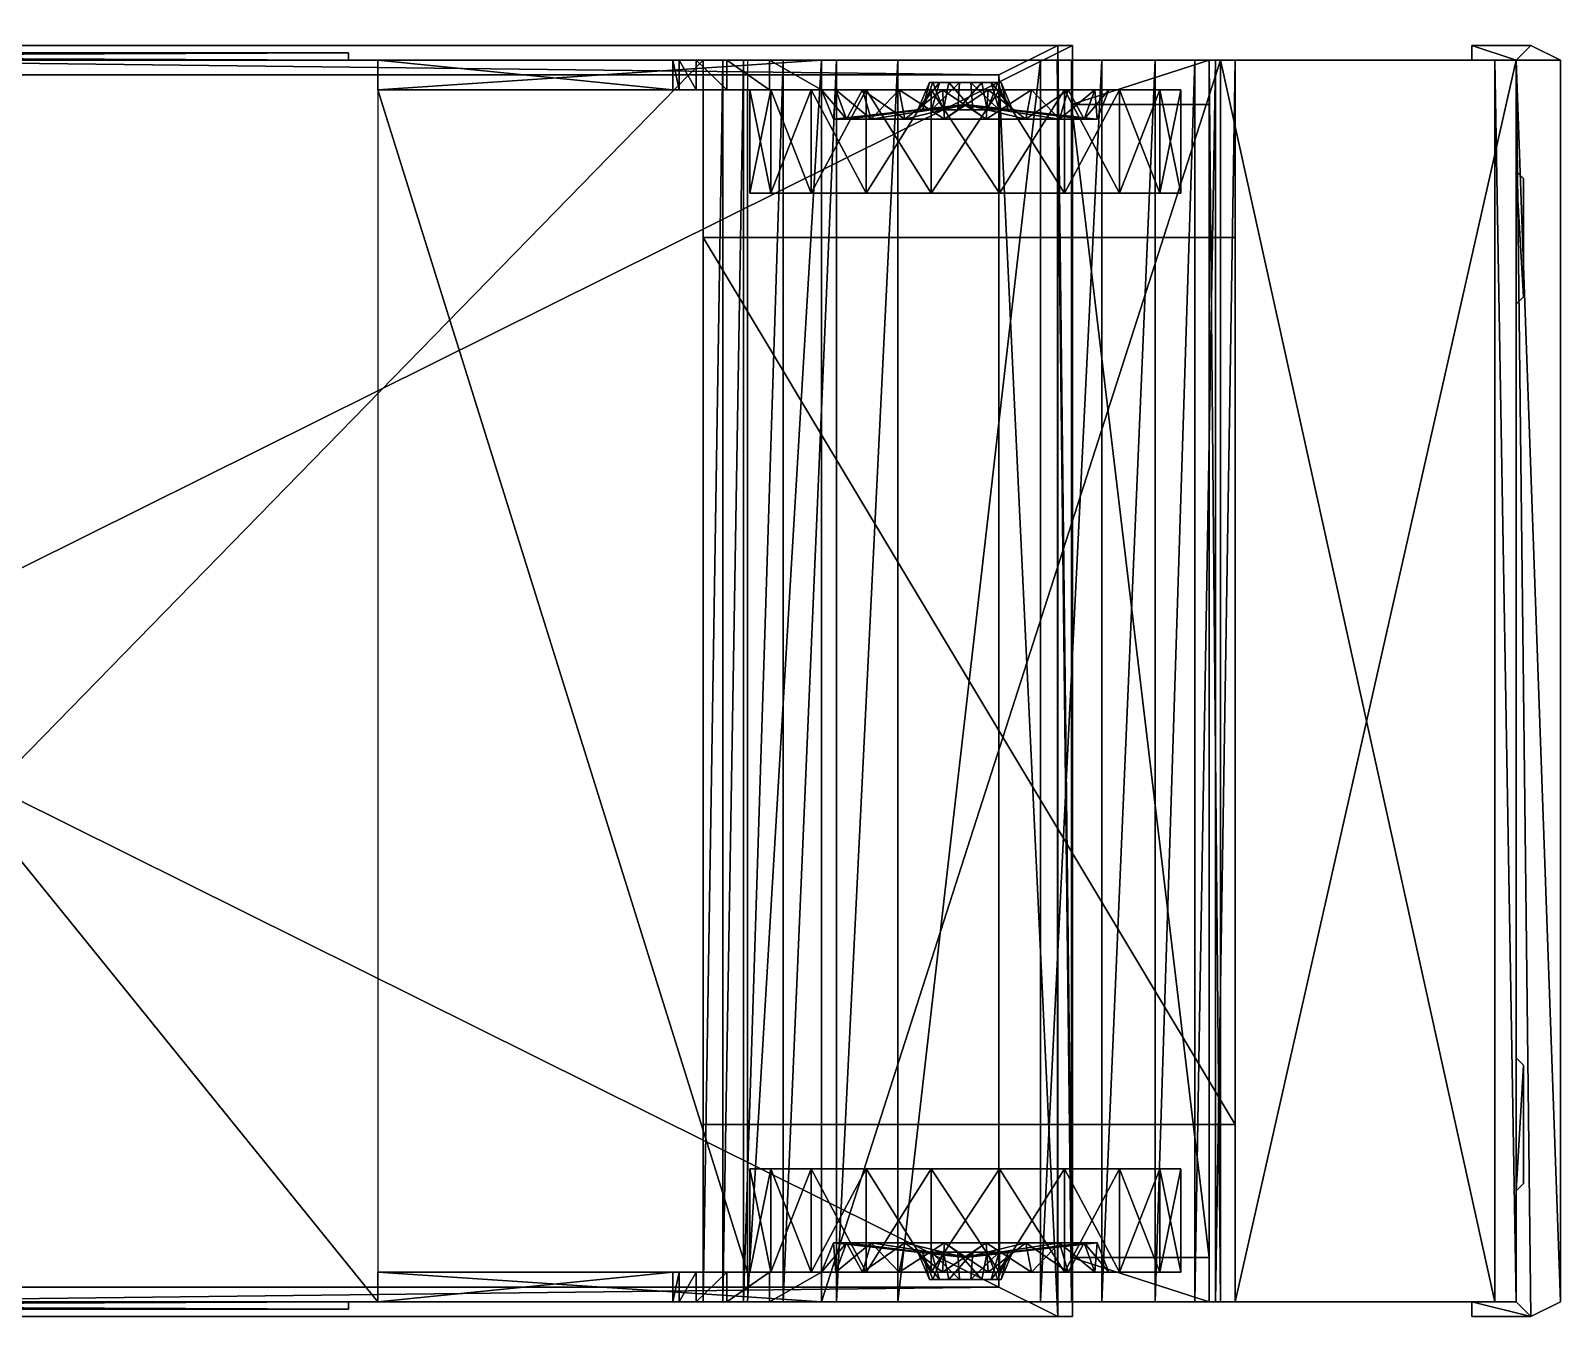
# Model space of a CAD drawing. Extents: x -590 to -383, y -44 to 44.
# Drawn here: x -486.5 to -383, y -44 to 44 of the extents above; entities that cross this region are included whole.
import ezdxf

# ---------------------------------------------------------------- set-up
doc = ezdxf.new("R2010")
doc.units = 0
for name, color, linetype in [('D1-BLACK', 8, 'CONTINUOUS'), ('D1-BODY', 7, 'CONTINUOUS'), ('D1-GLASS', 8, 'CONTINUOUS'), ('D1-HUB', 15, 'CONTINUOUS'), ('D1-LITES', 15, 'CONTINUOUS'), ('D1-SILV', 15, 'CONTINUOUS'), ('D1-TIRE', 8, 'CONTINUOUS'), ('D1-YELLO', 10, 'CONTINUOUS')]:
    doc.layers.add(name, color=color, linetype=linetype)

msp = doc.modelspace()

# ---------------------------------------------------------------- meshes
at = {"layer": 'D1-BLACK'}
mesh = msp.add_polyface(dxfattribs=at)
corners = [(-386, 42, 13.999996), (-405, 42, 13.999996), (-405, -42, 14.000004), (-386, -42, 14.000004), (-406.328796, 42, 21.972776), (-406.328796, -42, 21.972784), (-407.731323, 42, 25.926697), (-407.731323, -42, 25.926693), (-410.408997, 42, 29.156246), (-410.408997, -42, 29.156254), (-414.034912, 42, 31.266657), (-414.034912, -42, 31.266665), (-418.165527, 42, 31.999996), (-418.165527, -42, 32.000004), (-427.834473, 42, 31.999996), (-427.834473, -42, 32.000004), (-431.965088, 42, 31.266657), (-431.965088, -42, 31.266665), (-435.591003, 42, 29.156246), (-435.591003, -42, 29.156254), (-438.268677, 42, 25.926697), (-438.268677, -42, 25.926693), (-439.671204, 42, 21.972776), (-439.671204, -42, 21.972784), (-441, 42, 13.999996), (-441, -42, 14.000004), (-523, 42, 13.999996), (-523, -42, 14.000004), (-523, 42, 17.799986), (-523, -42, 17.799994), (-533.5, 42, 32.499996), (-533.5, -42, 32.500004), (-550.5, 42, 32.499996), (-550.5, -42, 32.500004), (-561, 42, 17.799927), (-561, -42, 17.799923), (-561, 42, 13.999996), (-561, -42, 14.000004), (-584, 42, 13.999996), (-584, -42, 14.000004), (-386, 18, 42), (-386, 18, 25.926699), (-386, -18, 25.926702), (-386, -18, 42), (-406, 42, 57.999996), (-433, 42, 57.999996), (-433, -42, 58.000004), (-406, -42, 58.000004), (-433, 42, 33.999996), (-433, -42, 34.000004), (-438, 42, 28.999996), (-438, -42, 29.000004), (-553, 42, 28.999996), (-587.5, 42, 28.999996), (-587.5, -42, 29.000004), (-553, -42, 29.000004), (-561, -21, 14.000002), (-561, -21, 17.799992), (-550.5, -21, 32.5), (-533.5, -21, 32.5), (-523, -21, 17.799992), (-523, -21, 14.000002), (-535, -21, 14.000002), (-538, -21, 11.000002), (-546, -21, 11.000002), (-549, -21, 14.000002), (-561, 21, 13.999998), (-549, 21, 13.999998), (-546, 21, 10.999998), (-538, 21, 10.999998), (-535, 21, 13.999998), (-523, 21, 13.999998), (-441, 30, 13.999997), (-405, 30, 13.999997), (-405, -30, 14.000003), (-441, -30, 14.000003), (-439, -30, 27.500002), (-432.5, -30, 34.000004), (-405, -30, 34.000004), (-561, 21, 17.799988), (-550.5, 21, 32.5), (-533.5, 21, 32.5), (-523, 21, 17.799988), (-439, 30, 27.499998), (-432.5, 30, 33.999996), (-405, 30, 33.999996), (-531, 42, 29.002836), (-463, 42, 29.003067), (-463, -42, 29.003063), (-531, -42, 29.002844), (-463, 40, 29.006117), (-438, 40, 29.003147), (-438, -40, 29.003143), (-463, -40, 29.006113)]
mesh.append_faces([[corners[k] for k in face] for face in [(72, 85, 73)]], dxfattribs={"vtx0": -1})
mesh.append_faces([[corners[k] for k in face] for face in [(62, 60, 65), (67, 82, 70)]], dxfattribs={"vtx0": -1, "vtx1": -1, "vtx2": -1})
mesh.append_faces([[corners[k] for k in face] for face in [(60, 56, 65), (66, 80, 81), (66, 81, 82), (70, 68, 67), (72, 84, 85)]], dxfattribs={"vtx0": -1, "vtx2": -1})
mesh.append_faces([[corners[k] for k in face] for face in [(74, 78, 75)]], dxfattribs={"vtx1": -1})
mesh.append_faces([[corners[k] for k in face] for face in [(59, 58, 56), (60, 59, 56), (65, 64, 62), (78, 77, 75), (67, 66, 82)]], dxfattribs={"vtx1": -1, "vtx2": -1})
mesh.append_faces([[corners[k] for k in face] for face in [(2, 1, 0), (0, 3, 2), (5, 4, 1), (1, 2, 5), (7, 6, 4), (4, 5, 7), (9, 8, 6), (6, 7, 9), (11, 10, 8), (8, 9, 11), (13, 12, 10), (10, 11, 13), (15, 14, 12), (12, 13, 15), (17, 16, 14), (14, 15, 17), (19, 18, 16), (16, 17, 19), (21, 20, 18), (18, 19, 21), (23, 22, 20), (20, 21, 23), (25, 24, 22), (22, 23, 25), (27, 26, 24), (24, 25, 27), (29, 28, 26), (26, 27, 29), (31, 30, 28), (28, 29, 31), (33, 32, 30), (30, 31, 33), (35, 34, 32), (32, 33, 35), (37, 36, 34), (34, 35, 37), (39, 38, 36), (36, 37, 39), (42, 41, 40), (40, 43, 42), (44, 45, 46), (46, 47, 44), (45, 48, 49), (49, 46, 45), (48, 50, 51), (51, 49, 48), (54, 53, 52), (52, 55, 54), (58, 57, 56), (62, 61, 60), (64, 63, 62), (66, 67, 65), (65, 56, 66), (67, 68, 64), (64, 65, 67), (68, 69, 63), (63, 64, 68), (69, 70, 62), (62, 63, 69), (70, 71, 61), (61, 62, 70), (72, 73, 74), (74, 75, 72), (77, 76, 75), (66, 79, 80), (82, 71, 70), (70, 69, 68), (72, 83, 84), (86, 87, 88), (88, 89, 86), (92, 91, 90), (90, 93, 92)]], dxfattribs={"vtx2": -1})
at = {"layer": 'D1-BODY'}
mesh = msp.add_polyface(dxfattribs=at)
corners = [(-589, 43, 91.999939), (-589, -43, 91.999939), (-589, -43, 95), (-589, 43, 95), (-586, -41, 98.000137), (-586, 41.000122, 98.000137), (-421, -41, 98.000137), (-588, -42, 76), (-588, -42, 91.999939), (-588, 42, 91.999939), (-588, -42, 29.000004), (-588, -42, 58.000004), (-588, 42, 57.999996), (-588, -42, 22.000004), (-588, 42, 28.999996), (-588, -4, 58), (-588, -4, 76), (-588, 4, 76), (-588, -20, 76), (-588, -20, 58), (-588, -42, 91.999939), (-588, -42, 29.000004), (-463, -42, 29.000004), (-561, -42, 17.799992), (-553, -42, 29.000004), (-584, -42, 22.000004), (-588, -42, 22.000004), (-561, -42, 14.000004), (-584, -42, 14.000004), (-531, -42, 29.000004), (-523, -42, 17.799992), (-463, -42, 20.000004), (-421, -41, 98.000137), (-586, -41, 98.000137), (-589, -43, 95), (-417, -43, 95), (-589, -43, 91.999939), (-586, -42, 58.000004), (-586, -42.5, 58.000072), (-465, -42.5, 58.000072), (-586, -42.5, 56.000072), (-586, -42, 56.000004), (-465, -42, 56.000004), (-465, -42.5, 56.000072), (-586, -42, 41.000004), (-586, -42.5, 41.000072), (-465, -42.5, 41.000072), (-586, -42.5, 39.000072), (-586, -42, 39.000004), (-465, -42, 39.000004), (-465, -42.5, 39.000072), (-586, -42, 31.000004), (-586, -42.5, 31.000074), (-465, -42.5, 31.000074), (-586, -42.5, 29.000074), (-586, -42, 29.000004), (-465, -42, 29.000004), (-465, -42.5, 29.000074)]
mesh.append_faces([[corners[k] for k in face] for face in [(26, 25, 21)]])
mesh.append_faces([[corners[k] for k in face] for face in [(0, 1, 2), (3, 2, 4), (5, 4, 6), (7, 8, 9), (10, 11, 12), (13, 10, 14), (15, 16, 17), (18, 19, 11), (11, 7, 18), (20, 21, 22), (23, 24, 21), (21, 25, 23), (27, 23, 25), (25, 28, 27), (29, 30, 31), (32, 33, 34), (35, 34, 36), (37, 38, 39), (40, 41, 42), (38, 37, 41), (41, 40, 38), (38, 40, 43), (44, 45, 46), (47, 48, 49), (45, 44, 48), (48, 47, 45), (45, 47, 50), (51, 52, 53), (54, 55, 56), (52, 51, 55), (55, 54, 52), (52, 54, 57)]], dxfattribs={"vtx2": -1})
mesh = msp.add_polyface(dxfattribs=at)
corners = [(-589, -43, 91.999939), (-589, 43, 91.999939), (-416, 43, 92), (-589, -43, 95), (-589, 43, 95), (-586, -41, 98.000137), (-586, 41.000122, 98.000137), (-588, 42, 91.999939), (-588, 42, 76), (-588, -42, 76), (-588, 42, 57.999996), (-588, 42, 28.999996), (-588, -42, 29.000004), (-588, 42, 21.999996), (-588, -42, 22.000004), (-588, 4, 76), (-588, 4, 58), (-588, -4, 58), (-588, 20, 58), (-588, 20, 76), (-463, 42, 28.999996), (-588, 42, 28.999996), (-588, 42, 91.999939), (-553, 42, 28.999996), (-561, 42, 17.799984), (-584, 42, 21.999996), (-588, 42, 21.999996), (-561, 42, 13.999996), (-584, 42, 13.999996), (-463, 42, 19.999996), (-523, 42, 17.799984), (-531, 42, 28.999996), (-589, 43, 95), (-586, 41.000122, 98.000137), (-421, 41.000122, 98.000137), (-589, 43, 91.999939), (-417, 43, 95), (-465, 42.500122, 58.000057), (-586, 42.500122, 58.000057), (-586, 42, 57.999996), (-465, 42, 55.999996), (-586, 42, 55.999996), (-586, 42.500122, 56.000057), (-465, 42.500122, 56.000057), (-465, 42.500122, 41.000057), (-586, 42.500122, 41.000057), (-586, 42, 40.999996), (-465, 42, 38.999996), (-586, 42, 38.999996), (-586, 42.500122, 39.000057), (-465, 42.500122, 39.000057), (-465, 42.500122, 31.000055), (-586, 42.500122, 31.000055), (-586, 42, 30.999996), (-465, 42, 28.999996), (-586, 42, 28.999996), (-586, 42.500122, 29.000055), (-465, 42.500122, 29.000055)]
mesh.append_faces([[corners[k] for k in face] for face in [(21, 25, 26)]])
mesh.append_faces([[corners[k] for k in face] for face in [(0, 1, 2), (3, 4, 1), (5, 6, 4), (7, 8, 9), (10, 11, 12), (11, 13, 14), (15, 16, 17), (10, 18, 19), (19, 8, 10), (20, 21, 22), (21, 23, 24), (24, 25, 21), (25, 24, 27), (27, 28, 25), (29, 30, 31), (32, 33, 34), (35, 32, 36), (37, 38, 39), (40, 41, 42), (41, 39, 38), (38, 42, 41), (43, 42, 38), (44, 45, 46), (47, 48, 49), (48, 46, 45), (45, 49, 48), (50, 49, 45), (51, 52, 53), (54, 55, 56), (55, 53, 52), (52, 56, 55), (57, 56, 52)]], dxfattribs={"vtx2": -1})
mesh = msp.add_polyface(dxfattribs=at)
corners = [(-416, 43, 92), (-416, -43, 92), (-589, -43, 91.999939), (-463, -42, 29.000004), (-463, -42, 92), (-588, -42, 91.999939), (-463, -42, 20.000004), (-531, -42, 29.000004), (-443.041321, -42, 20.000004), (-523, -42, 17.799992), (-441, -42, 14.000004), (-523, -42, 14.000004), (-589, -43, 95), (-417, -43, 95), (-421, -41, 98.000137), (-589, -43, 91.999939), (-416, -43, 92), (-433, -42, 89), (-463, -42, 89), (-463, -40, 89), (-443.041321, -40, 20.000004), (-463, -40, 20.000004), (-463, -40, 58.000004), (-459, -40, 58.000004), (-459, -40, 85), (-433, -40, 89), (-442.635315, -40, 22.436283), (-465, -42.5, 58.000072), (-465, -42, 58.000004), (-586, -42, 58.000004), (-465, -42.5, 56.000072), (-465, -42, 56.000004), (-586, -42.5, 56.000072), (-586, -42.5, 58.000072), (-465, -42.5, 41.000072), (-465, -42, 41.000004), (-586, -42, 41.000004), (-465, -42.5, 39.000072), (-465, -42, 39.000004), (-586, -42.5, 39.000072), (-586, -42.5, 41.000072), (-465, -42.5, 31.000074), (-465, -42, 31.000004), (-586, -42, 31.000004), (-465, -42.5, 29.000074), (-465, -42, 29.000004), (-586, -42.5, 29.000074), (-586, -42.5, 31.000074)]
mesh.append_faces([[corners[k] for k in face] for face in [(11, 10, 9), (21, 20, 22)]], dxfattribs={"vtx1": -1})
mesh.append_faces([[corners[k] for k in face] for face in [(10, 8, 9), (19, 22, 24), (25, 19, 24), (20, 26, 22)]], dxfattribs={"vtx1": -1, "vtx2": -1})
mesh.append_faces([[corners[k] for k in face] for face in [(0, 1, 2), (3, 4, 5), (6, 3, 7), (8, 6, 9), (12, 13, 14), (15, 16, 13), (17, 18, 19), (20, 21, 6), (6, 8, 20), (21, 19, 18), (18, 6, 21), (22, 23, 24), (27, 28, 29), (30, 31, 28), (28, 27, 30), (31, 30, 32), (30, 27, 33), (34, 35, 36), (37, 38, 35), (35, 34, 37), (38, 37, 39), (37, 34, 40), (41, 42, 43), (44, 45, 42), (42, 41, 44), (45, 44, 46), (44, 41, 47)]], dxfattribs={"vtx2": -1})
mesh = msp.add_polyface(dxfattribs=at)
corners = [(-421, -41, 98.000137), (-421, 41.000122, 98.000137), (-586, 41.000122, 98.000137), (-588, 42, 91.999939), (-463, 42, 92), (-463, 42, 28.999996), (-531, 42, 28.999996), (-463, 42, 19.999996), (-523, 42, 17.799984), (-443.041321, 42, 19.999996), (-441, 41.999878, 13.999996), (-523, 42, 13.999996), (-421, 41.000122, 98.000137), (-417, 43, 95), (-589, 43, 95), (-416, 43, 92), (-589, 43, 91.999939), (-463, 39.999878, 89), (-463, 42, 89), (-433, 42, 89), (-463, 40, 19.999996), (-443.041321, 40, 19.999996), (-459, 39.999878, 85), (-459, 39.999878, 57.999996), (-463, 40, 57.999996), (-433, 39.999878, 89), (-442.635315, 40, 22.436275), (-586, 42, 57.999996), (-465, 42, 57.999996), (-465, 42.500122, 58.000057), (-465, 42, 55.999996), (-465, 42.500122, 56.000057), (-586, 42.500122, 56.000057), (-586, 42.500122, 58.000057), (-586, 42, 40.999996), (-465, 42, 40.999996), (-465, 42.500122, 41.000057), (-465, 42, 38.999996), (-465, 42.500122, 39.000057), (-586, 42.500122, 39.000057), (-586, 42.500122, 41.000057), (-586, 42, 30.999996), (-465, 42, 30.999996), (-465, 42.500122, 31.000055), (-465, 42, 28.999996), (-465, 42.500122, 29.000055), (-586, 42.500122, 29.000055), (-586, 42.500122, 31.000055)]
mesh.append_faces([[corners[k] for k in face] for face in [(8, 10, 11), (24, 21, 20)]], dxfattribs={"vtx0": -1})
mesh.append_faces([[corners[k] for k in face] for face in [(8, 9, 10), (22, 24, 17), (22, 17, 25), (24, 26, 21)]], dxfattribs={"vtx0": -1, "vtx2": -1})
mesh.append_faces([[corners[k] for k in face] for face in [(0, 1, 2), (3, 4, 5), (6, 5, 7), (8, 7, 9), (12, 13, 14), (13, 15, 16), (17, 18, 19), (7, 20, 21), (21, 9, 7), (18, 17, 20), (20, 7, 18), (22, 23, 24), (27, 28, 29), (28, 30, 31), (31, 29, 28), (32, 31, 30), (33, 29, 31), (34, 35, 36), (35, 37, 38), (38, 36, 35), (39, 38, 37), (40, 36, 38), (41, 42, 43), (42, 44, 45), (45, 43, 42), (46, 45, 44), (47, 43, 45)]], dxfattribs={"vtx2": -1})
mesh = msp.add_polyface(dxfattribs=at)
corners = [(-421, 41.000122, 98.000137), (-421, -41, 98.000137), (-417, -43, 95), (-417, 43, 95), (-416, -43, 92), (-406.75708, -42, 60.329712), (-406.75708, -39, 60.329712), (-416.075012, -39, 89), (-416.075012, -42, 89), (-417.049988, 42, 92), (-417.049988, -42, 92), (-406.75708, 42, 60.329704), (-406, -42, 58.000004), (-386, -42, 25.926693), (-386, -42, 22.000004), (-386, 42, 21.999996), (-406, 42, 57.999996), (-387.429016, -42, 46.857124), (-387.429016, 42, 46.857117), (-386, -42, 44.000004), (-386, 42, 43.999996), (-386, -42, 42.000004), (-386, -18, 25.926702), (-386, -18, 42), (-406, -42, 58.000004), (-433, -42, 58.000004), (-433, -42, 34.000004), (-418.165283, -42, 32.000004), (-427.834473, -42, 32.000004), (-431.965088, -42, 31.266665), (-386, -42, 31.266665), (-386, -42, 32.000004), (-414.034912, -42, 31.266665), (-386, -42, 29.156254), (-410.409119, -42, 29.156254), (-386, -42, 25.926693), (-407.731323, -42, 25.926693), (-386, -42, 22.000004), (-406.328796, -42, 21.972782), (-386, -42, 14.000004), (-405, -42, 14.000004), (-406.75708, -42, 60.329712), (-416.075012, -42, 89), (-419.161682, -42, 89), (-409.08667, -42, 58.000244), (-427, -42, 58.000004), (-427, -42, 89), (-433, -42, 89), (-387.429016, -42, 46.857124), (-386, -42, 44.000004)]
mesh.append_faces([[corners[k] for k in face] for face in [(24, 41, 44), (48, 24, 27), (27, 49, 48), (27, 31, 49)]])
mesh.append_faces([[corners[k] for k in face] for face in [(27, 24, 26), (28, 27, 26), (29, 28, 26)]], dxfattribs={"vtx1": -1, "vtx2": -1})
mesh.append_faces([[corners[k] for k in face] for face in [(0, 1, 2), (3, 2, 4), (5, 6, 7), (7, 8, 5), (9, 10, 8), (11, 5, 12), (13, 14, 15), (16, 12, 17), (18, 17, 19), (20, 19, 21), (13, 22, 23), (23, 21, 13), (24, 25, 26), (30, 31, 27), (27, 32, 30), (33, 30, 32), (32, 34, 33), (35, 33, 34), (34, 36, 35), (37, 35, 36), (36, 38, 37), (39, 37, 38), (38, 40, 39), (41, 42, 43), (43, 44, 41), (45, 46, 47)]], dxfattribs={"vtx2": -1})
mesh = msp.add_polyface(dxfattribs=at)
corners = [(-417, -43, 95), (-417, 43, 95), (-421, 41.000122, 98.000137), (-416, -43, 92), (-416, 43, 92), (-416.075012, -42, 89), (-416.075012, 42, 89), (-417.049988, 42, 92), (-406, -42, 58.000004), (-406, 42, 57.999996), (-406.75708, 42, 60.329704), (-386, 42, 21.999996), (-386, 42, 25.926685), (-386, -42, 25.926693), (-387.429016, -42, 46.857124), (-387.429016, 42, 46.857117), (-386, -42, 44.000004), (-386, 42, 43.999996), (-386, -42, 42.000004), (-386, 42, 41.999996), (-416.075012, 39, 89), (-406.75708, 39, 60.329704), (-386, 18, 42), (-386, 18, 25.926699), (-433, 42, 33.999996), (-433, 42, 57.999996), (-406, 42, 57.999996), (-418.165283, 42, 31.999996), (-427.834473, 41.999878, 31.999996), (-431.965088, 41.999878, 31.266657), (-386, 42, 31.999996), (-386, 42, 31.266657), (-414.034912, 42, 31.266657), (-386, 42, 29.156246), (-410.409119, 42, 29.156246), (-386, 42, 25.926685), (-407.731323, 42, 25.926685), (-386, 42, 21.999996), (-406.328796, 42, 21.972775), (-386, 42, 13.999996), (-405, 42, 13.999996), (-419.161682, 42, 89), (-416.075012, 42, 89), (-406.75708, 42, 60.329704), (-409.08667, 42, 58.000237), (-433, 42, 89), (-427, 42, 89), (-427, 42, 57.999996), (-387.429016, 42, 46.857117), (-386, 42, 43.999996)]
mesh.append_faces([[corners[k] for k in face] for face in [(44, 43, 26), (27, 26, 48), (48, 49, 27), (49, 30, 27)]])
mesh.append_faces([[corners[k] for k in face] for face in [(24, 26, 27), (24, 27, 28), (24, 28, 29)]], dxfattribs={"vtx0": -1, "vtx2": -1})
mesh.append_faces([[corners[k] for k in face] for face in [(0, 1, 2), (3, 4, 1), (5, 6, 7), (8, 9, 10), (11, 12, 13), (14, 15, 9), (16, 17, 15), (18, 19, 17), (20, 21, 10), (10, 6, 20), (22, 23, 12), (12, 19, 22), (24, 25, 26), (27, 30, 31), (31, 32, 27), (32, 31, 33), (33, 34, 32), (34, 33, 35), (35, 36, 34), (36, 35, 37), (37, 38, 36), (38, 37, 39), (39, 40, 38), (41, 42, 43), (43, 44, 41), (45, 46, 47)]], dxfattribs={"vtx2": -1})
mesh = msp.add_polyface(dxfattribs=at)
corners = [(-443.041321, 42, 19.999996), (-442.635315, 41.999878, 22.436275), (-441.480225, 42, 26.228386), (-439.391418, 42, 29.562376), (-436.507385, 42, 32.238457), (-433, 42, 33.999996), (-431.965088, 41.999878, 31.266657), (-435.591003, 41.999878, 29.156246), (-438.268677, 41.999878, 25.926685), (-439.671204, 41.999878, 21.972775), (-441, 41.999878, 13.999996), (-417.049988, 42, 92), (-416.075012, 42, 89), (-463, 42, 89), (-463, 42, 92), (-427, 42, 57.999996), (-433, 42, 57.999996), (-433, 42, 89), (-433, 39.999878, 89), (-463, 39.999878, 89), (-433, 40, 33.999996), (-436.507385, 40, 32.238457), (-439.391418, 40, 29.562376), (-441.480225, 40, 26.228386), (-442.625305, 42, 22.495968), (-442.625305, 40, 22.495968), (-443.041321, 40, 19.999996), (-433, 40, 57.999996), (-437, 39.999878, 57.999996), (-437, 39.999878, 85), (-459, 39.999878, 85), (-463, 40, 57.999996), (-442.635315, 40, 22.436275)]
mesh.append_faces([[corners[k] for k in face] for face in [(0, 5, 8)]], dxfattribs={"vtx0": -1, "vtx1": -1, "vtx2": -1})
mesh.append_faces([[corners[k] for k in face] for face in [(0, 2, 3), (0, 3, 4), (0, 4, 5), (5, 6, 7), (5, 7, 8), (0, 8, 9), (18, 28, 29), (18, 29, 30), (31, 20, 21), (31, 21, 22), (31, 22, 23), (31, 23, 32)]], dxfattribs={"vtx0": -1, "vtx2": -1})
mesh.append_faces([[corners[k] for k in face] for face in [(0, 1, 2), (9, 10, 0), (11, 12, 13), (13, 14, 11), (15, 16, 17), (17, 18, 19), (5, 20, 18), (18, 17, 5), (4, 21, 20), (20, 5, 4), (3, 22, 21), (21, 4, 3), (2, 23, 22), (22, 3, 2), (24, 25, 23), (23, 2, 24), (0, 26, 25), (25, 24, 0), (18, 27, 28), (31, 27, 20)]], dxfattribs={"vtx2": -1})
mesh = msp.add_polyface(dxfattribs=at)
corners = [(-441.480225, -42, 26.228394), (-442.635315, -42, 22.436283), (-443.041321, -42, 20.000004), (-439.391418, -42, 29.562384), (-436.507385, -42, 32.238464), (-433, -42, 34.000004), (-435.591003, -42, 29.156254), (-431.965088, -42, 31.266665), (-438.268677, -42, 25.926693), (-441, -42, 14.000004), (-439.671204, -42, 21.972782), (-463, -42, 89), (-416.075012, -42, 89), (-417.049988, -42, 92), (-463, -42, 92), (-433, -42, 89), (-433, -42, 58.000004), (-427, -42, 58.000004), (-463, -40, 89), (-433, -40, 89), (-433, -40, 34.000004), (-436.507385, -40, 32.238464), (-439.391418, -40, 29.562384), (-441.480225, -40, 26.228394), (-442.625305, -40, 22.495975), (-442.625305, -42, 22.495975), (-443.041321, -40, 20.000004), (-437, -40, 58.000004), (-433, -40, 58.000004), (-437, -40, 85), (-459, -40, 85), (-463, -40, 58.000004), (-442.635315, -40, 22.436283)]
mesh.append_faces([[corners[k] for k in face] for face in [(8, 5, 2)]], dxfattribs={"vtx0": -1, "vtx1": -1, "vtx2": -1})
mesh.append_faces([[corners[k] for k in face] for face in [(3, 0, 2), (4, 3, 2), (5, 4, 2), (6, 7, 5), (8, 6, 5), (10, 8, 2), (29, 27, 19), (30, 29, 19), (21, 20, 31), (22, 21, 31), (23, 22, 31), (32, 23, 31)]], dxfattribs={"vtx1": -1, "vtx2": -1})
mesh.append_faces([[corners[k] for k in face] for face in [(0, 1, 2), (2, 9, 10), (11, 12, 13), (13, 14, 11), (15, 16, 17), (18, 19, 15), (19, 20, 5), (5, 15, 19), (20, 21, 4), (4, 5, 20), (21, 22, 3), (3, 4, 21), (22, 23, 0), (0, 3, 22), (23, 24, 25), (25, 0, 23), (24, 26, 2), (2, 25, 24), (27, 28, 19), (20, 28, 31)]], dxfattribs={"vtx2": -1})
at = {"layer": 'D1-GLASS'}
mesh = msp.add_polyface(dxfattribs=at)
corners = [(-588, -4, 76), (-588, -4, 58.000042), (-588, -20, 58.000042), (-588, -20, 76), (-416.075012, 39, 89), (-406.75708, 39, 60.329746), (-406.75708, -39, 60.329754), (-416.075012, -39, 89), (-459, -40, 85), (-437, -40, 85), (-437, -40, 58.000046), (-459, -40, 58.000046), (-427, -42, 89), (-419.161682, -42, 89), (-409.08667, -42, 58.000286), (-427, -42, 58.000046), (-588, 4, 76), (-588, 4, 58.000042), (-588, 20, 58.000042), (-588, 20, 76), (-459, 40, 85), (-437, 40, 85), (-437, 40, 58.000038), (-459, 40, 58.000038), (-427, 42, 89), (-419.161682, 42, 89), (-409.08667, 42, 58.000278), (-427, 42, 58.000038)]
mesh.append_faces([[corners[k] for k in face] for face in [(2, 1, 0), (0, 3, 2), (6, 5, 4), (4, 7, 6), (10, 9, 8), (8, 11, 10), (14, 13, 12), (12, 15, 14), (18, 17, 16), (16, 19, 18), (22, 21, 20), (20, 23, 22), (26, 25, 24), (24, 27, 26)]], dxfattribs={"vtx2": -1})
at = {"layer": 'D1-HUB'}
mesh = msp.add_polyface(dxfattribs=at)
corners = [(-424.672974, 38, 23.500856), (-427.357483, 38, 22.628607), (-427.729919, 40, 23.359377), (-424.80127, 40, 24.310926), (-429.641174, 38, 20.969477), (-430.221313, 40, 21.549416), (-431.299988, 38, 18.685936), (-432.030884, 40, 19.058296), (-432.172424, 38, 16.001436), (-432.982483, 40, 16.129745), (-432.172424, 38, 13.178777), (-432.982483, 40, 13.050456), (-431.299988, 38, 10.494267), (-432.030884, 40, 10.121916), (-429.64093, 38, 8.210712), (-430.220825, 40, 7.630748), (-427.357727, 38, 6.551538), (-427.72998, 40, 5.82075), (-424.672974, 38, 5.679304), (-424.80127, 40, 4.869243), (-421.721985, 40, 4.869262), (-421.85022, 38, 23.500875), (-423.261719, 39, 14.590096), (-421.85022, 38, 5.67933), (-423.646484, 40.5, 17.020296), (-425.001587, 40.5, 16.329937), (-425.554077, 38.640625, 16.882717), (-423.768799, 38.640625, 17.792397), (-425.691772, 40.5, 14.975026), (-426.463989, 38.640625, 15.097296), (-425.453796, 40.5, 13.473066), (-426.150513, 38.640625, 13.118146), (-424.378723, 40.5, 12.397757), (-424.733276, 38.640625, 11.701266), (-422.876709, 40.5, 12.159886), (-422.754517, 38.640625, 11.387786), (-423.261719, 40.5, 14.590096)]
mesh.append_faces([[corners[k] for k in face] for face in [(4, 1, 22), (6, 4, 22), (8, 6, 22), (10, 8, 22), (12, 10, 22), (14, 12, 22), (16, 14, 22), (18, 16, 22), (23, 18, 22), (28, 25, 36), (30, 28, 36), (32, 30, 36), (34, 32, 36)]], dxfattribs={"vtx0": -1, "vtx1": -1, "vtx2": -1})
mesh.append_faces([[corners[k] for k in face] for face in [(1, 0, 22), (25, 24, 36)]], dxfattribs={"vtx0": -1, "vtx2": -1})
mesh.append_faces([[corners[k] for k in face] for face in [(5, 2, 1), (7, 5, 4), (9, 7, 6), (11, 9, 8), (13, 11, 10), (15, 13, 12), (17, 15, 14), (19, 17, 16), (20, 19, 18), (29, 26, 25), (31, 29, 28), (33, 31, 30), (35, 33, 32)]], dxfattribs={"vtx1": -1, "vtx2": -1})
mesh.append_faces([[corners[k] for k in face] for face in [(0, 1, 2), (2, 3, 0), (1, 4, 5), (4, 6, 7), (6, 8, 9), (8, 10, 11), (10, 12, 13), (12, 14, 15), (14, 16, 17), (16, 18, 19), (21, 0, 3), (24, 25, 26), (26, 27, 24), (25, 28, 29), (28, 30, 31), (30, 32, 33), (32, 34, 35)]], dxfattribs={"vtx2": -1})
mesh = msp.add_polyface(dxfattribs=at)
corners = [(-424.672974, 38, 5.679304), (-421.85022, 38, 5.67933), (-421.721985, 40, 4.869262), (-419.16571, 38, 6.551576), (-418.793396, 40, 5.820806), (-416.88208, 38, 8.210698), (-416.302124, 40, 7.630758), (-415.223328, 38, 10.494247), (-414.492615, 40, 10.121876), (-414.351074, 38, 13.178718), (-413.540894, 40, 13.050426), (-414.351013, 38, 16.001415), (-413.540771, 40, 16.129726), (-415.223389, 38, 18.685896), (-414.492615, 40, 19.058256), (-416.882385, 38, 20.969477), (-416.30249, 40, 21.549427), (-419.16571, 38, 22.628635), (-418.793274, 40, 23.359426), (-421.85022, 38, 23.500875), (-421.721924, 40, 24.310946), (-424.80127, 40, 24.310926), (-423.261719, 39, 14.590096), (-424.672974, 38, 23.500856), (-422.876709, 40.5, 12.159886), (-421.521912, 40.5, 12.850236), (-420.969177, 38.640625, 12.297456), (-422.754517, 38.640625, 11.387786), (-420.831604, 40.5, 14.205156), (-420.059204, 38.640625, 14.082896), (-421.069397, 40.5, 15.707127), (-420.372925, 38.640625, 16.062037), (-422.144714, 40.5, 16.782415), (-421.789917, 38.640625, 17.478907), (-423.646484, 40.5, 17.020296), (-423.768799, 38.640625, 17.792397), (-423.261719, 40.5, 14.590096)]
mesh.append_faces([[corners[k] for k in face] for face in [(3, 1, 22), (5, 3, 22), (7, 5, 22), (9, 7, 22), (11, 9, 22), (13, 11, 22), (15, 13, 22), (17, 15, 22), (19, 17, 22), (23, 19, 22), (25, 24, 36), (28, 25, 36), (30, 28, 36), (32, 30, 36), (34, 32, 36)]], dxfattribs={"vtx0": -1, "vtx1": -1, "vtx2": -1})
mesh.append_faces([[corners[k] for k in face] for face in [(4, 2, 1), (6, 4, 3), (8, 6, 5), (10, 8, 7), (12, 10, 9), (14, 12, 11), (16, 14, 13), (18, 16, 15), (20, 18, 17), (21, 20, 19), (26, 27, 24), (29, 26, 25), (31, 29, 28), (33, 31, 30), (35, 33, 32)]], dxfattribs={"vtx1": -1, "vtx2": -1})
mesh.append_faces([[corners[k] for k in face] for face in [(0, 1, 2), (1, 3, 4), (3, 5, 6), (5, 7, 8), (7, 9, 10), (9, 11, 12), (11, 13, 14), (13, 15, 16), (15, 17, 18), (17, 19, 20), (24, 25, 26), (25, 28, 29), (28, 30, 31), (30, 32, 33), (32, 34, 35)]], dxfattribs={"vtx2": -1})
mesh = msp.add_polyface(dxfattribs=at)
corners = [(-427.729919, -40, 23.359385), (-427.357483, -38, 22.628614), (-424.672974, -38, 23.500864), (-424.80127, -40, 24.310925), (-430.221313, -40, 21.549423), (-429.641174, -38, 20.969484), (-432.030884, -40, 19.058304), (-431.299988, -38, 18.685944), (-432.982483, -40, 16.129753), (-432.172424, -38, 16.001444), (-432.982483, -40, 13.050464), (-432.172424, -38, 13.178782), (-432.030884, -40, 10.121923), (-431.299988, -38, 10.494263), (-430.220825, -40, 7.630748), (-429.64093, -38, 8.210706), (-427.72998, -40, 5.820745), (-427.357727, -38, 6.551543), (-424.80127, -40, 4.869237), (-424.672974, -38, 5.679309), (-421.721985, -40, 4.869256), (-421.85022, -38, 23.500883), (-423.261719, -39, 14.590104), (-421.85022, -38, 5.679337), (-425.554077, -38.640991, 16.882725), (-425.001587, -40.5, 16.329945), (-423.646484, -40.5, 17.020304), (-423.768799, -38.640991, 17.792404), (-426.463989, -38.640991, 15.097303), (-425.691772, -40.5, 14.975034), (-426.150513, -38.640991, 13.118154), (-425.453796, -40.5, 13.473074), (-424.733276, -38.640991, 11.701274), (-424.378723, -40.5, 12.397764), (-422.754517, -38.640991, 11.387794), (-422.876709, -40.5, 12.159894), (-423.261719, -40.5, 14.590104)]
mesh.append_faces([[corners[k] for k in face] for face in [(22, 1, 5), (22, 5, 7), (22, 7, 9), (22, 9, 11), (22, 11, 13), (22, 13, 15), (22, 15, 17), (22, 17, 19), (22, 19, 23), (36, 25, 29), (36, 29, 31), (36, 31, 33), (36, 33, 35)]], dxfattribs={"vtx0": -1, "vtx1": -1, "vtx2": -1})
mesh.append_faces([[corners[k] for k in face] for face in [(1, 0, 4), (5, 4, 6), (7, 6, 8), (9, 8, 10), (11, 10, 12), (13, 12, 14), (15, 14, 16), (17, 16, 18), (19, 18, 20), (25, 24, 28), (29, 28, 30), (31, 30, 32), (33, 32, 34)]], dxfattribs={"vtx0": -1, "vtx2": -1})
mesh.append_faces([[corners[k] for k in face] for face in [(22, 2, 1), (36, 26, 25)]], dxfattribs={"vtx1": -1, "vtx2": -1})
mesh.append_faces([[corners[k] for k in face] for face in [(0, 1, 2), (2, 3, 0), (4, 5, 1), (6, 7, 5), (8, 9, 7), (10, 11, 9), (12, 13, 11), (14, 15, 13), (16, 17, 15), (18, 19, 17), (3, 2, 21), (24, 25, 26), (26, 27, 24), (28, 29, 25), (30, 31, 29), (32, 33, 31), (34, 35, 33)]], dxfattribs={"vtx2": -1})
mesh = msp.add_polyface(dxfattribs=at)
corners = [(-421.721985, -40, 4.869256), (-421.85022, -38, 5.679337), (-424.672974, -38, 5.679309), (-418.793396, -40, 5.820802), (-419.16571, -38, 6.551583), (-416.302124, -40, 7.630759), (-416.88208, -38, 8.210691), (-414.492615, -40, 10.121883), (-415.223328, -38, 10.494243), (-413.540894, -40, 13.050434), (-414.351074, -38, 13.178723), (-413.540771, -40, 16.129734), (-414.351013, -38, 16.001413), (-414.492615, -40, 19.058264), (-415.223389, -38, 18.685904), (-416.30249, -40, 21.549435), (-416.882385, -38, 20.969484), (-418.793274, -40, 23.359434), (-419.16571, -38, 22.628643), (-421.721924, -40, 24.310953), (-421.85022, -38, 23.500883), (-424.80127, -40, 24.310925), (-423.261719, -39, 14.590104), (-424.672974, -38, 23.500864), (-420.969177, -38.640991, 12.297463), (-421.521912, -40.5, 12.850244), (-422.876709, -40.5, 12.159894), (-422.754517, -38.640991, 11.387794), (-420.059204, -38.640015, 14.082904), (-420.831604, -40.5, 14.205164), (-420.372925, -38.640015, 16.062044), (-421.069397, -40.5, 15.707124), (-421.789917, -38.640991, 17.478914), (-422.144714, -40.5, 16.782423), (-423.768799, -38.640991, 17.792404), (-423.646484, -40.5, 17.020304), (-423.261719, -40.5, 14.590104)]
mesh.append_faces([[corners[k] for k in face] for face in [(22, 1, 4), (22, 4, 6), (22, 6, 8), (22, 8, 10), (22, 10, 12), (22, 12, 14), (22, 14, 16), (22, 16, 18), (22, 18, 20), (22, 20, 23), (36, 26, 25), (36, 25, 29), (36, 29, 31), (36, 31, 33), (36, 33, 35)]], dxfattribs={"vtx0": -1, "vtx1": -1, "vtx2": -1})
mesh.append_faces([[corners[k] for k in face] for face in [(1, 0, 3), (4, 3, 5), (6, 5, 7), (8, 7, 9), (10, 9, 11), (12, 11, 13), (14, 13, 15), (16, 15, 17), (18, 17, 19), (20, 19, 21), (26, 27, 24), (25, 24, 28), (29, 28, 30), (31, 30, 32), (33, 32, 34)]], dxfattribs={"vtx0": -1, "vtx2": -1})
mesh.append_faces([[corners[k] for k in face] for face in [(0, 1, 2), (3, 4, 1), (5, 6, 4), (7, 8, 6), (9, 10, 8), (11, 12, 10), (13, 14, 12), (15, 16, 14), (17, 18, 16), (19, 20, 18), (24, 25, 26), (28, 29, 25), (30, 31, 29), (32, 33, 31), (34, 35, 33)]], dxfattribs={"vtx2": -1})
at = {"layer": 'D1-LITES'}
mesh = msp.add_polyface(dxfattribs=at)
corners = [(-385.5, -26, 42.000004), (-385.5, -26, 34.000004), (-385.5, -34, 34.000004), (-385.5, -34, 42.000004), (-385.5, 26, 41.999996), (-385.5, 26, 33.999996), (-385.5, 34, 33.999996), (-385.5, 34, 41.999996)]
mesh.append_faces([[corners[k] for k in face] for face in [(2, 1, 0), (0, 3, 2), (4, 5, 6), (6, 7, 4)]], dxfattribs={"vtx2": -1})
at = {"layer": 'D1-SILV'}
mesh = msp.add_polyface(dxfattribs=at)
corners = [(-385.5, -26, 42.000004), (-386, -25.5, 42.500004), (-386, -34.5, 42.500004), (-385.5, -34, 42.000004), (-385.5, -26, 34.000004), (-386, -25.5, 33.500004), (-386, -34.5, 33.500004), (-385.5, -34, 34.000004), (-385.5, -26, 29.125002), (-386, -25.5, 29.625002), (-386, -34.5, 29.625004), (-385.5, -34, 29.125004), (-385.5, -26, 26.000002), (-386, -25.5, 25.500002), (-386, -34.5, 25.500004), (-385.5, -34, 26.000004), (-386, 42, 12.999986), (-389, 42, 12.999986), (-389, 43, 12.999996), (-386, 42, 21.999996), (-389, 42, 21.999996), (-389, 43, 21.999996), (-385, 43, 12.999996), (-385, 43, 21.999996), (-383, 42, 12.999986), (-383, 42, 21.999996), (-383, -42, 13.000004), (-383, -42, 22.000004), (-385, -43, 13.000004), (-385, -43, 22.000004), (-389, -43, 13.000004), (-389, -42, 13.000004), (-389, -43, 22.000004), (-389, -42, 22.000004), (-386, -42, 13.000004), (-386, -42, 22.000004), (-590, 44, 21.999996), (-584, 44, 21.999996), (-584, -44, 22.000004), (-590, -44, 22.000004), (-584, 44, 11.999996), (-590, 44, 11.999996), (-590, -44, 12.000004), (-584, -44, 12.000004), (-385.5, 26, 41.999996), (-386, 25.5, 42.499996), (-386, 34.5, 42.499996), (-385.5, 34, 41.999996), (-385.5, 26, 33.999996), (-386, 25.5, 33.499996), (-386, 34.5, 33.499996), (-385.5, 34, 33.999996), (-385.5, 26, 29.124998), (-386, 25.5, 29.624998), (-386, 34.5, 29.624996), (-385.5, 34, 29.124996), (-385.5, 26, 25.999998), (-386, 25.5, 25.499998), (-386, 34.5, 25.499996), (-385.5, 34, 25.999996)]
mesh.append_faces([[corners[k] for k in face] for face in [(16, 18, 22), (16, 22, 24), (16, 24, 26), (16, 26, 28), (28, 31, 34), (28, 34, 16)]], dxfattribs={"vtx0": -1, "vtx2": -1})
mesh.append_faces([[corners[k] for k in face] for face in [(23, 21, 19), (25, 23, 19), (27, 25, 19), (29, 27, 19), (35, 33, 29), (19, 35, 29)]], dxfattribs={"vtx1": -1, "vtx2": -1})
mesh.append_faces([[corners[k] for k in face] for face in [(0, 1, 2), (2, 3, 0), (6, 5, 4), (4, 7, 6), (8, 9, 10), (10, 11, 8), (14, 13, 12), (12, 15, 14), (1, 0, 4), (4, 5, 1), (9, 8, 12), (12, 13, 9), (7, 3, 2), (2, 6, 7), (15, 11, 10), (10, 14, 15), (16, 17, 18), (21, 20, 19), (20, 17, 16), (16, 19, 20), (21, 18, 17), (17, 20, 21), (23, 22, 18), (18, 21, 23), (25, 24, 22), (22, 23, 25), (27, 26, 24), (24, 25, 27), (29, 28, 26), (26, 27, 29), (28, 30, 31), (33, 32, 29), (32, 30, 28), (28, 29, 32), (33, 31, 30), (30, 32, 33), (35, 34, 31), (31, 33, 35), (19, 16, 34), (34, 35, 19), (38, 37, 36), (36, 39, 38), (42, 41, 40), (40, 43, 42), (39, 36, 41), (41, 42, 39), (43, 40, 37), (37, 38, 43), (36, 37, 40), (40, 41, 36), (43, 38, 39), (39, 42, 43), (46, 45, 44), (44, 47, 46), (48, 49, 50), (50, 51, 48), (54, 53, 52), (52, 55, 54), (56, 57, 58), (58, 59, 56), (48, 44, 45), (45, 49, 48), (56, 52, 53), (53, 57, 56), (46, 47, 51), (51, 50, 46), (54, 55, 59), (59, 58, 54)]], dxfattribs={"vtx2": -1})
at = {"layer": 'D1-TIRE'}
mesh = msp.add_polyface(dxfattribs=at)
corners = [(-527.552124, 30, 12.156177), (-527.552429, 30, 16.728848), (-527.552429, 22, 16.728848), (-527.552124, 22, 12.156178), (-527.552124, 40, 12.156186), (-527.552429, 40, 16.728846), (-527.552429, 32, 16.728848), (-527.552124, 32, 12.156187), (-433.696411, 40, 25.020737), (-436.410522, 40, 21.285206), (-436.410278, 33, 21.285246), (-433.696411, 33, 25.020737), (-437.837097, 40, 16.893887), (-437.837219, 33, 16.893877), (-437.837219, 40, 12.276536), (-437.837219, 33, 12.276526), (-436.410278, 40, 7.885185), (-436.410522, 33, 7.885166), (-433.696716, 40, 4.149656), (-433.696289, 33, 4.149695), (-432.027222, 40, 19.051897), (-432.978394, 40, 16.124336), (-432.978271, 40, 13.046106), (-527.552124, -22, 12.156192), (-527.552124, -30, 12.156193), (-528.965515, -30, 7.80725), (-527.552429, -22, 16.728851), (-527.552429, -30, 16.728851), (-527.552124, -32, 12.156193), (-527.552124, -40, 12.156184), (-528.965515, -40, 7.807245), (-527.552429, -32, 16.728851), (-527.552429, -40, 16.728844), (-436.410278, -33, 21.285254), (-436.410522, -40, 21.285213), (-433.696411, -40, 25.020744), (-437.837219, -33, 16.893885), (-437.837097, -40, 16.893894), (-437.837219, -33, 12.276543), (-437.837219, -40, 12.276544), (-436.410522, -33, 7.885171), (-436.410278, -40, 7.885185), (-433.696289, -33, 4.149699), (-433.696716, -40, 4.149651), (-432.027222, -40, 19.051905), (-432.978394, -40, 16.124344), (-432.978271, -40, 13.046114)]
mesh.append_faces([[corners[k] for k in face] for face in [(2, 3, 0), (6, 7, 4), (10, 11, 8), (13, 10, 9), (15, 13, 12), (17, 15, 14), (19, 17, 16), (12, 9, 20), (14, 12, 21), (16, 14, 22), (24, 23, 26), (29, 28, 31), (34, 33, 36), (37, 36, 38), (39, 38, 40), (41, 40, 42), (44, 34, 37), (45, 37, 39), (46, 39, 41)]], dxfattribs={"vtx0": -1, "vtx1": -1, "vtx2": -1})
mesh.append_faces([[corners[k] for k in face] for face in [(0, 1, 2), (4, 5, 6), (8, 9, 10), (9, 12, 13), (12, 14, 15), (14, 16, 17), (16, 18, 19), (23, 24, 25), (26, 27, 24), (28, 29, 30), (31, 32, 29), (33, 34, 35), (36, 37, 34), (38, 39, 37), (40, 41, 39), (42, 43, 41)]], dxfattribs={"vtx2": -1})
mesh = msp.add_polyface(dxfattribs=at)
corners = [(-433.696411, 33, 25.020737), (-436.410278, 33, 21.285246), (-423.260925, 33, 14.585207), (-437.837219, 33, 16.893877), (-437.837219, 33, 12.276526), (-436.410522, 33, 7.885166), (-433.696289, 33, 4.149695), (-429.960876, 40, 27.734735), (-433.696411, 40, 25.020737), (-429.960999, 33, 27.734716), (-433.696716, 40, 4.149656), (-429.960876, 40, 1.43567), (-429.960876, 33, 1.435671), (-430.218018, 40, 21.542227), (-432.027222, 40, 19.051897), (-436.410522, 40, 21.285206), (-432.978394, 40, 16.124336), (-437.837097, 40, 16.893887), (-432.978271, 40, 13.046106), (-437.837219, 40, 12.276536), (-432.027222, 40, 10.118516), (-436.410278, 40, 7.885185), (-430.218018, 40, 7.628178), (-423.260925, -33, 14.585213), (-436.410278, -33, 21.285254), (-433.696411, -33, 25.020744), (-437.837219, -33, 16.893885), (-437.837219, -33, 12.276543), (-436.410522, -33, 7.885171), (-433.696289, -33, 4.149699), (-433.696411, -40, 25.020744), (-429.960876, -40, 27.734743), (-429.960999, -33, 27.734724), (-429.960876, -33, 1.435676), (-429.960876, -40, 1.435676), (-433.696716, -40, 4.149651), (-436.410522, -40, 21.285213), (-432.027222, -40, 19.051905), (-430.218018, -40, 21.542223), (-437.837097, -40, 16.893894), (-432.978394, -40, 16.124344), (-437.837219, -40, 12.276544), (-432.978271, -40, 13.046114), (-436.410278, -40, 7.885185), (-432.027222, -40, 10.118524), (-430.218018, -40, 7.628178)]
mesh.append_faces([[corners[k] for k in face] for face in [(0, 1, 2), (1, 3, 2), (3, 4, 2), (4, 5, 2), (5, 6, 2), (23, 24, 25), (23, 26, 24), (23, 27, 26), (23, 28, 27), (23, 29, 28)]])
mesh.append_faces([[corners[k] for k in face] for face in [(0, 9, 7), (12, 6, 10), (15, 8, 13), (10, 21, 20), (11, 10, 22), (31, 32, 25), (30, 25, 24), (35, 29, 33), (38, 30, 36), (44, 43, 35), (45, 35, 34)]], dxfattribs={"vtx0": -1, "vtx1": -1, "vtx2": -1})
mesh.append_faces([[corners[k] for k in face] for face in [(7, 8, 0), (10, 11, 12), (13, 14, 15), (14, 16, 17), (16, 18, 19), (18, 20, 21), (20, 22, 10), (25, 30, 31), (33, 34, 35), (36, 37, 38), (39, 40, 37), (41, 42, 40), (43, 44, 42), (35, 45, 44)]], dxfattribs={"vtx2": -1})
mesh = msp.add_polyface(dxfattribs=at)
corners = [(-425.569519, 33, 29.161566), (-429.960999, 33, 27.734716), (-423.260925, 33, 14.585207), (-433.696411, 33, 25.020737), (-433.696289, 33, 4.149695), (-429.960876, 33, 1.435671), (-425.56958, 33, 0.008829), (-420.952087, 33, 0.008846), (-416.56073, 33, 1.435684), (-416.560974, 33, 27.734726), (-420.952087, 33, 29.161575), (-425.569519, 40, 29.161566), (-429.960876, 40, 27.734735), (-429.960876, 40, 1.43567), (-425.569519, 40, 0.008843), (-420.952087, 40, 0.008846), (-416.56073, 40, 1.435684), (-416.560974, 40, 27.734726), (-420.952087, 40, 29.161596), (-424.799988, 40, 24.302776), (-427.727722, 40, 23.351557), (-430.218018, 40, 21.542227), (-433.696411, 40, 25.020737), (-430.218018, 40, 7.628178), (-427.727722, 40, 5.818833), (-424.799988, 40, 4.867613), (-421.72168, 40, 4.867634), (-418.794128, 40, 5.818859), (-418.794189, 40, 23.351566), (-421.721619, 40, 24.302807)]
mesh.append_faces([[corners[k] for k in face] for face in [(0, 1, 2), (1, 3, 2), (4, 5, 2), (5, 6, 2), (6, 7, 2), (7, 8, 2), (9, 10, 2), (10, 0, 2)]])
mesh.append_faces([[corners[k] for k in face] for face in [(6, 5, 13), (7, 6, 14), (8, 7, 15), (10, 9, 17), (0, 10, 18), (22, 12, 20), (14, 13, 24), (15, 14, 25), (16, 15, 26), (18, 17, 28), (11, 18, 29)]], dxfattribs={"vtx0": -1, "vtx1": -1, "vtx2": -1})
mesh.append_faces([[corners[k] for k in face] for face in [(1, 0, 11), (12, 11, 19)]], dxfattribs={"vtx0": -1, "vtx2": -1})
mesh.append_faces([[corners[k] for k in face] for face in [(11, 12, 1), (13, 14, 6), (14, 15, 7), (15, 16, 8), (17, 18, 10), (18, 11, 0), (19, 20, 12), (20, 21, 22), (23, 24, 13), (24, 25, 14), (25, 26, 15), (26, 27, 16), (28, 29, 18), (29, 19, 11)]], dxfattribs={"vtx2": -1})
mesh = msp.add_polyface(dxfattribs=at)
corners = [(-416.56073, 33, 1.435684), (-412.825317, 33, 4.149665), (-423.260925, 33, 14.585207), (-410.111389, 33, 7.885166), (-408.68457, 33, 12.276517), (-408.684509, 33, 16.893887), (-410.111389, 33, 21.285227), (-412.825378, 33, 25.020725), (-416.560974, 33, 27.734726), (-416.56073, 40, 1.435684), (-412.825317, 40, 4.149664), (-410.111389, 40, 7.88517), (-408.68457, 40, 12.276526), (-408.684509, 40, 16.893887), (-410.111389, 40, 21.285227), (-412.825378, 40, 25.020725), (-416.560974, 40, 27.734726), (-418.794128, 40, 5.818859), (-416.303772, 40, 7.628174), (-414.494629, 40, 10.118506), (-413.543518, 40, 13.046066), (-413.543518, 40, 16.124306), (-414.494629, 40, 19.051886), (-416.303894, 40, 21.542227), (-418.794189, 40, 23.351566)]
mesh.append_faces([[corners[k] for k in face] for face in [(0, 1, 2), (1, 3, 2), (3, 4, 2), (4, 5, 2), (5, 6, 2), (6, 7, 2), (7, 8, 2)]])
mesh.append_faces([[corners[k] for k in face] for face in [(1, 0, 9), (3, 1, 10), (4, 3, 11), (5, 4, 12), (6, 5, 13), (7, 6, 14), (8, 7, 15), (10, 9, 17), (11, 10, 18), (12, 11, 19), (13, 12, 20), (14, 13, 21), (15, 14, 22), (16, 15, 23)]], dxfattribs={"vtx0": -1, "vtx1": -1, "vtx2": -1})
mesh.append_faces([[corners[k] for k in face] for face in [(9, 10, 1), (10, 11, 3), (11, 12, 4), (12, 13, 5), (13, 14, 6), (14, 15, 7), (15, 16, 8), (17, 18, 10), (18, 19, 11), (19, 20, 12), (20, 21, 13), (21, 22, 14), (22, 23, 15), (23, 24, 16)]], dxfattribs={"vtx2": -1})
mesh = msp.add_polyface(dxfattribs=at)
corners = [(-423.260925, -33, 14.585213), (-429.960999, -33, 27.734724), (-425.569519, -33, 29.161573), (-433.696411, -33, 25.020744), (-429.960876, -33, 1.435676), (-433.696289, -33, 4.149699), (-425.56958, -33, 0.008835), (-420.952087, -33, 0.008851), (-416.56073, -33, 1.435689), (-420.952087, -33, 29.161583), (-416.560974, -33, 27.734734), (-429.960876, -40, 27.734743), (-425.569519, -40, 29.161573), (-425.569519, -40, 0.008848), (-429.960876, -40, 1.435676), (-420.952087, -40, 0.008852), (-416.56073, -40, 1.43569), (-420.952087, -40, 29.161594), (-416.560974, -40, 27.734734), (-427.727722, -40, 23.351564), (-424.799988, -40, 24.302784), (-433.696411, -40, 25.020744), (-430.218018, -40, 21.542223), (-427.727722, -40, 5.818827), (-430.218018, -40, 7.628178), (-424.799988, -40, 4.86761), (-421.72168, -40, 4.867628), (-418.794128, -40, 5.818854), (-421.721619, -40, 24.302803), (-418.794189, -40, 23.351574)]
mesh.append_faces([[corners[k] for k in face] for face in [(0, 1, 2), (0, 3, 1), (0, 4, 5), (0, 6, 4), (0, 7, 6), (0, 8, 7), (0, 9, 10), (0, 2, 9)]])
mesh.append_faces([[corners[k] for k in face] for face in [(14, 4, 6), (13, 6, 7), (15, 7, 8), (18, 10, 9), (17, 9, 2), (19, 11, 21), (23, 14, 13), (25, 13, 15), (26, 15, 16), (29, 18, 17), (28, 17, 12)]], dxfattribs={"vtx0": -1, "vtx1": -1, "vtx2": -1})
mesh.append_faces([[corners[k] for k in face] for face in [(12, 2, 1), (20, 12, 11)]], dxfattribs={"vtx1": -1, "vtx2": -1})
mesh.append_faces([[corners[k] for k in face] for face in [(1, 11, 12), (6, 13, 14), (7, 15, 13), (8, 16, 15), (9, 17, 18), (2, 12, 17), (11, 19, 20), (21, 22, 19), (14, 23, 24), (13, 25, 23), (15, 26, 25), (16, 27, 26), (17, 28, 29), (12, 20, 28)]], dxfattribs={"vtx2": -1})
mesh = msp.add_polyface(dxfattribs=at)
corners = [(-423.260925, -33, 14.585213), (-412.825317, -33, 4.149669), (-416.56073, -33, 1.435689), (-410.111389, -33, 7.885171), (-408.68457, -33, 12.276533), (-408.684509, -33, 16.893894), (-410.111389, -33, 21.285234), (-412.825378, -33, 25.020723), (-416.560974, -33, 27.734734), (-412.825317, -40, 4.149659), (-416.56073, -40, 1.43569), (-410.111389, -40, 7.885172), (-408.68457, -40, 12.276534), (-408.684509, -40, 16.893894), (-410.111389, -40, 21.285234), (-412.825378, -40, 25.020723), (-416.560974, -40, 27.734734), (-416.303772, -40, 7.628175), (-418.794128, -40, 5.818854), (-414.494629, -40, 10.118514), (-413.543518, -40, 13.046074), (-413.543518, -40, 16.124313), (-414.494629, -40, 19.051893), (-416.303894, -40, 21.542223), (-418.794189, -40, 23.351574)]
mesh.append_faces([[corners[k] for k in face] for face in [(0, 1, 2), (0, 3, 1), (0, 4, 3), (0, 5, 4), (0, 6, 5), (0, 7, 6), (0, 8, 7)]])
mesh.append_faces([[corners[k] for k in face] for face in [(10, 2, 1), (9, 1, 3), (11, 3, 4), (12, 4, 5), (13, 5, 6), (14, 6, 7), (15, 7, 8), (18, 10, 9), (17, 9, 11), (19, 11, 12), (20, 12, 13), (21, 13, 14), (22, 14, 15), (23, 15, 16)]], dxfattribs={"vtx0": -1, "vtx1": -1, "vtx2": -1})
mesh.append_faces([[corners[k] for k in face] for face in [(1, 9, 10), (3, 11, 9), (4, 12, 11), (5, 13, 12), (6, 14, 13), (7, 15, 14), (8, 16, 15), (9, 17, 18), (11, 19, 17), (12, 20, 19), (13, 21, 20), (14, 22, 21), (15, 23, 22), (16, 24, 23)]], dxfattribs={"vtx2": -1})
at = {"layer": 'D1-YELLO'}
mesh = msp.add_polyface(dxfattribs=at)
corners = [(-385.5, -26, 29.125002), (-385.5, -26, 26.000002), (-385.5, -34, 26.000004), (-385.5, -34, 29.125004), (-385.5, 26, 29.124998), (-385.5, 26, 25.999998), (-385.5, 34, 25.999996), (-385.5, 34, 29.124996)]
mesh.append_faces([[corners[k] for k in face] for face in [(2, 1, 0), (0, 3, 2), (4, 5, 6), (6, 7, 4)]], dxfattribs={"vtx2": -1})

doc.saveas('drawing.dxf')
